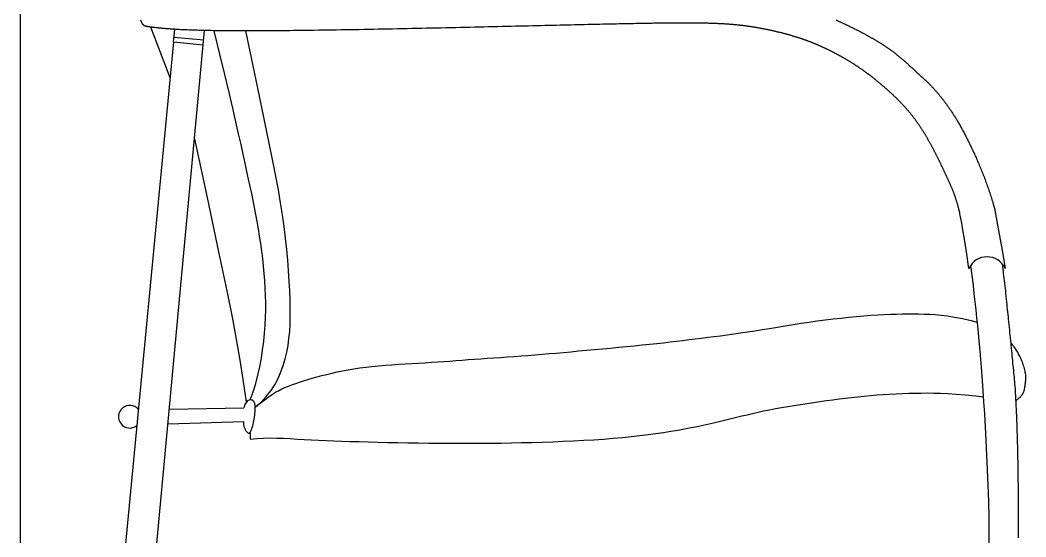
# Model space of a CAD drawing. Header units: millimetres. Extents: x -17017 to 2697, y 1903 to 18260.
# Drawn here: x -16976.7419 to -16976.6235, y 18253.0872 to 18253.1481 of the extents above; entities that cross this region are included whole.
import ezdxf

# ---------------------------------------------------------------- set-up
doc = ezdxf.new("R2010")
doc.units = ezdxf.units.MM
doc.layers.add('55', color=7, linetype='Continuous')
doc.layers.add('OP-MOB-MOVIL', color=8, linetype='Continuous')

# ---------------------------------------------------------------- blocks, each defined once
blk = doc.blocks.new('mesas y sillas de cafeteria')
for p, q in [((49.54799, -14.29232), (49.5487, -14.28488)), ((49.5655, -14.29398), (49.56629, -14.28559))]:
    blk.add_line(p, q)
for points in [[(50.01624, -14.4256), (50.0147, -14.41593), (50.01351, -14.40846), (50.0126, -14.40289), (50.01194, -14.39891), (50.01147, -14.39621), (50.01115, -14.39447), (50.01094, -14.3934), (50.01077, -14.39268), (50.01063, -14.39206), (50.01049, -14.39147), (50.01035, -14.39092), (50.01022, -14.3904), (50.01009, -14.3899), (50.00996, -14.38942), (50.00984, -14.38896), (50.00972, -14.38852), (50.00959, -14.38807), (50.00947, -14.38764), (50.00935, -14.38722), (50.00922, -14.3868), (50.0091, -14.38638), (50.00897, -14.38598), (50.00884, -14.38558), (50.00872, -14.38518), (50.00859, -14.38479), (50.00846, -14.38441), (50.00834, -14.38403), (50.00821, -14.38366), (50.00808, -14.38329), (50.00795, -14.38293), (50.00782, -14.38257), (50.00769, -14.38222), (50.00757, -14.38187), (50.00744, -14.38152), (50.0073, -14.38118), (50.00717, -14.38084), (50.00704, -14.3805), (50.00691, -14.38017), (50.00678, -14.37984), (50.00665, -14.37952), (50.00651, -14.37919), (50.00638, -14.37887), (50.00625, -14.37855), (50.00611, -14.37823), (50.00598, -14.37792), (50.00584, -14.3776), (50.00571, -14.37729), (50.00557, -14.37698), (50.00544, -14.37666), (50.0053, -14.37635), (50.00516, -14.37604), (50.00502, -14.37573), (50.00489, -14.37542), (50.00475, -14.37511), (50.00461, -14.3748), (50.00447, -14.37449), (50.00433, -14.37418), (50.00419, -14.37387), (50.00405, -14.37356), (50.00391, -14.37325), (50.00376, -14.37294), (50.00362, -14.37262), (50.00348, -14.37231), (50.00334, -14.372), (50.00319, -14.37168), (50.00305, -14.37137), (50.0029, -14.37105), (50.00276, -14.37073), (50.00261, -14.37042), (50.00247, -14.3701), (50.00232, -14.36978), (50.00217, -14.36946), (50.00202, -14.36914), (50.00188, -14.36882), (50.00173, -14.3685), (50.00158, -14.36818), (50.00143, -14.36786), (50.00128, -14.36754), (50.00113, -14.36722), (50.00097, -14.3669), (50.00082, -14.36657), (50.00067, -14.36625), (50.00052, -14.36593), (50.00036, -14.3656), (50.00021, -14.36528), (50.00006, -14.36495), (49.9999, -14.36463), (49.99974, -14.36431), (49.99959, -14.36398), (49.99943, -14.36366), (49.99927, -14.36333), (49.99912, -14.363), (49.99896, -14.36268), (49.9988, -14.36235), (49.99864, -14.36203), (49.99848, -14.3617), (49.99832, -14.36137), (49.99816, -14.36105), (49.99799, -14.36072), (49.99783, -14.36039), (49.99767, -14.36007), (49.9975, -14.35974), (49.99734, -14.35941), (49.99718, -14.35909), (49.99701, -14.35876), (49.99684, -14.35843), (49.99668, -14.35811), (49.99651, -14.35778), (49.99634, -14.35745), (49.99617, -14.35713), (49.99601, -14.3568), (49.99584, -14.35648), (49.99567, -14.35615), (49.99549, -14.35582), (49.99532, -14.3555), (49.99515, -14.35517), (49.99498, -14.35485), (49.9948, -14.35452), (49.99463, -14.3542), (49.99446, -14.35387), (49.99428, -14.35355), (49.99411, -14.35322), (49.99393, -14.3529), (49.99375, -14.35258), (49.99357, -14.35225), (49.99339, -14.35193), (49.99322, -14.35161), (49.99304, -14.35129), (49.99285, -14.35096), (49.99267, -14.35064), (49.99249, -14.35032), (49.99231, -14.35), (49.99212, -14.34968), (49.99194, -14.34936), (49.99176, -14.34904), (49.99157, -14.34872), (49.99138, -14.3484), (49.9912, -14.34808), (49.99101, -14.34777), (49.99082, -14.34745), (49.99063, -14.34713), (49.99044, -14.34682), (49.99025, -14.3465), (49.99005, -14.34619), (49.98986, -14.34587), (49.98967, -14.34556), (49.98947, -14.34524), (49.98927, -14.34493), (49.98908, -14.34462), (49.98888, -14.3443), (49.98868, -14.34399), (49.98848, -14.34368), (49.98828, -14.34337), (49.98808, -14.34306), (49.98788, -14.34275), (49.98767, -14.34244), (49.98747, -14.34214), (49.98726, -14.34183), (49.98706, -14.34152), (49.98685, -14.34122), (49.98664, -14.34091), (49.98643, -14.34061), (49.98622, -14.3403), (49.98601, -14.34), (49.9858, -14.3397), (49.98558, -14.3394), (49.98537, -14.3391), (49.98515, -14.3388), (49.98494, -14.3385), (49.98472, -14.3382), (49.9845, -14.3379), (49.98428, -14.33761), (49.98406, -14.33731), (49.98384, -14.33701), (49.98361, -14.33672), (49.98339, -14.33643), (49.98316, -14.33613), (49.98294, -14.33584), (49.98271, -14.33555), (49.98248, -14.33526), (49.98225, -14.33497), (49.98202, -14.33468), (49.98178, -14.3344), (49.98155, -14.33411), (49.98131, -14.33383), (49.98108, -14.33354), (49.98084, -14.33326), (49.9806, -14.33298), (49.98036, -14.33269), (49.98012, -14.33241), (49.97988, -14.33213), (49.97964, -14.33186), (49.97939, -14.33158), (49.97915, -14.3313), (49.9789, -14.33103), (49.97865, -14.33075), (49.9784, -14.33048), (49.97816, -14.3302), (49.97791, -14.32993), (49.97766, -14.32966), (49.9774, -14.32939), (49.97715, -14.32912), (49.9769, -14.32886), (49.97665, -14.32859), (49.97639, -14.32832), (49.97614, -14.32806), (49.97588, -14.32779), (49.97563, -14.32753), (49.97537, -14.32727), (49.97511, -14.32701), (49.97485, -14.32675), (49.9746, -14.32649), (49.97434, -14.32623), (49.97408, -14.32598), (49.97382, -14.32572), (49.97356, -14.32547), (49.9733, -14.32521), (49.97304, -14.32496), (49.97278, -14.32471), (49.97252, -14.32446), (49.97225, -14.32421), (49.97199, -14.32396), (49.97173, -14.32371), (49.97147, -14.32347), (49.97121, -14.32322), (49.97094, -14.32298), (49.97068, -14.32273), (49.97042, -14.32249), (49.97016, -14.32225), (49.96989, -14.32201), (49.96963, -14.32177), (49.96937, -14.32154), (49.96911, -14.3213), (49.96884, -14.32106), (49.96858, -14.32083), (49.96832, -14.32059), (49.96806, -14.32036), (49.9678, -14.32013), (49.96753, -14.3199), (49.96727, -14.31967), (49.96701, -14.31944), (49.96675, -14.31922), (49.96649, -14.31899), (49.96623, -14.31877), (49.96597, -14.31854), (49.96571, -14.31832), (49.96546, -14.3181), (49.9652, -14.31788), (49.96494, -14.31766), (49.96468, -14.31744), (49.96443, -14.31722), (49.96417, -14.31701), (49.96391, -14.31679), (49.96366, -14.31658), (49.9634, -14.31637), (49.96315, -14.31616), (49.96289, -14.31594), (49.96264, -14.31574), (49.96239, -14.31553), (49.96213, -14.31532), (49.96188, -14.31511), (49.96163, -14.31491), (49.96137, -14.3147), (49.96112, -14.3145), (49.96087, -14.31429), (49.96062, -14.31409), (49.96036, -14.31389), (49.96011, -14.31369), (49.95986, -14.31349), (49.95961, -14.31329), (49.95936, -14.3131), (49.95911, -14.3129), (49.95885, -14.3127), (49.9586, -14.31251), (49.95835, -14.31232), (49.9581, -14.31212), (49.95785, -14.31193), (49.9576, -14.31174), (49.95735, -14.31155), (49.95709, -14.31136), (49.95684, -14.31117), (49.95659, -14.31098), (49.95634, -14.31079), (49.95609, -14.3106), (49.95583, -14.31042), (49.95558, -14.31023), (49.95533, -14.31005), (49.95508, -14.30986), (49.95482, -14.30968), (49.95457, -14.3095), (49.95432, -14.30932), (49.95406, -14.30913), (49.95381, -14.30895), (49.95355, -14.30877), (49.9533, -14.30859), (49.95304, -14.30841), (49.95278, -14.30824), (49.95253, -14.30806), (49.95227, -14.30788), (49.95201, -14.3077), (49.95176, -14.30753), (49.9515, -14.30735), (49.95124, -14.30718), (49.95098, -14.307), (49.95072, -14.30683), (49.95046, -14.30665), (49.9502, -14.30648), (49.94993, -14.30631), (49.94967, -14.30614), (49.94941, -14.30596), (49.94914, -14.30579), (49.94888, -14.30562), (49.94861, -14.30545), (49.94835, -14.30528), (49.94808, -14.30511), (49.94781, -14.30494), (49.94754, -14.30477), (49.94728, -14.30461), (49.94701, -14.30444), (49.94674, -14.30427), (49.94647, -14.3041), (49.94619, -14.30394), (49.94592, -14.30377), (49.94565, -14.30361), (49.94538, -14.30344), (49.9451, -14.30328), (49.94483, -14.30311), (49.94455, -14.30295), (49.94428, -14.30279), (49.944, -14.30262), (49.94373, -14.30246), (49.94345, -14.3023), (49.94317, -14.30214), (49.9429, -14.30198), (49.94262, -14.30182), (49.94234, -14.30166), (49.94206, -14.3015), (49.94178, -14.30135), (49.9415, -14.30119), (49.94122, -14.30103), (49.94094, -14.30087), (49.94066, -14.30072), (49.94038, -14.30056), (49.9401, -14.30041), (49.93982, -14.30026), (49.93954, -14.3001), (49.93926, -14.29995), (49.93898, -14.2998), (49.93869, -14.29965), (49.93841, -14.2995), (49.93813, -14.29935), (49.93785, -14.2992), (49.93756, -14.29905), (49.93728, -14.2989), (49.937, -14.29875), (49.93671, -14.2986), (49.93643, -14.29846), (49.93615, -14.29831), (49.93586, -14.29817), (49.93558, -14.29802), (49.9353, -14.29788), (49.93501, -14.29774), (49.93473, -14.2976), (49.93445, -14.29746), (49.93416, -14.29731), (49.93388, -14.29717), (49.9336, -14.29704), (49.93331, -14.2969), (49.93303, -14.29676), (49.93275, -14.29662), (49.93246, -14.29649), (49.93218, -14.29635), (49.9319, -14.29622), (49.93162, -14.29608), (49.93133, -14.29595), (49.93105, -14.29582), (49.93077, -14.29569), (49.93049, -14.29556), (49.9302, -14.29543), (49.92992, -14.2953), (49.92964, -14.29517), (49.92936, -14.29504), (49.92908, -14.29492), (49.92879, -14.29479), (49.92851, -14.29466), (49.92823, -14.29454), (49.92795, -14.29442), (49.92766, -14.29429), (49.92738, -14.29417), (49.9271, -14.29405), (49.92681, -14.29393), (49.92653, -14.29381), (49.92625, -14.29369), (49.92596, -14.29357), (49.92568, -14.29345), (49.92539, -14.29333), (49.9251, -14.29321), (49.92482, -14.2931), (49.92453, -14.29298), (49.92424, -14.29286), (49.92395, -14.29275), (49.92366, -14.29263), (49.92337, -14.29252), (49.92308, -14.29241), (49.92279, -14.29229), (49.9225, -14.29218), (49.92221, -14.29207), (49.92191, -14.29196), (49.92162, -14.29185), (49.92132, -14.29174), (49.92102, -14.29163), (49.92072, -14.29152), (49.92042, -14.29141), (49.92012, -14.2913), (49.91982, -14.29119), (49.91952, -14.29108), (49.91921, -14.29097), (49.91891, -14.29087), (49.9186, -14.29076), (49.91829, -14.29065), (49.91798, -14.29055), (49.91767, -14.29044), (49.91736, -14.29034), (49.91704, -14.29023), (49.91673, -14.29013), (49.91641, -14.29003), (49.91609, -14.28992), (49.91577, -14.28982), (49.91545, -14.28971), (49.91512, -14.28961), (49.91479, -14.28951), (49.91447, -14.28941), (49.91414, -14.2893), (49.9138, -14.2892), (49.91347, -14.2891), (49.91314, -14.289), (49.9128, -14.2889), (49.91246, -14.2888), (49.91212, -14.2887), (49.91177, -14.2886), (49.91143, -14.2885), (49.91108, -14.2884), (49.91073, -14.2883), (49.91038, -14.2882), (49.91002, -14.2881), (49.90967, -14.288), (49.90931, -14.2879), (49.90895, -14.2878), (49.90859, -14.2877), (49.90823, -14.2876), (49.90786, -14.28751), (49.90749, -14.28741), (49.90712, -14.28731), (49.90675, -14.28722), (49.90638, -14.28712), (49.90601, -14.28702), (49.90563, -14.28693), (49.90525, -14.28683), (49.90487, -14.28674), (49.90449, -14.28664), (49.90411, -14.28655), (49.90373, -14.28646), (49.90334, -14.28637), (49.90295, -14.28627), (49.90257, -14.28618), (49.90218, -14.28609), (49.90178, -14.286), (49.90139, -14.28591), (49.901, -14.28582), (49.9006, -14.28573), (49.9002, -14.28564), (49.89981, -14.28555), (49.89941, -14.28547), (49.89901, -14.28538), (49.89861, -14.2853), (49.8982, -14.28521), (49.8978, -14.28513), (49.89739, -14.28504), (49.89699, -14.28496), (49.89658, -14.28488), (49.89617, -14.28479), (49.89576, -14.28471), (49.89535, -14.28463), (49.89494, -14.28455), (49.89453, -14.28448), (49.89412, -14.2844), (49.8937, -14.28432), (49.89329, -14.28424), (49.89287, -14.28417), (49.89246, -14.2841), (49.89204, -14.28402), (49.89162, -14.28395), (49.8912, -14.28388), (49.89078, -14.28381), (49.89036, -14.28374), (49.88994, -14.28367), (49.88952, -14.2836), (49.8891, -14.28353), (49.88868, -14.28347), (49.88826, -14.2834), (49.88783, -14.28334), (49.88741, -14.28327), (49.88699, -14.28321), (49.88656, -14.28315), (49.88614, -14.28309), (49.88571, -14.28303), (49.88529, -14.28297), (49.88486, -14.28292), (49.88443, -14.28286), (49.884, -14.28281), (49.88357, -14.28275), (49.88314, -14.2827), (49.88271, -14.28265), (49.88228, -14.2826), (49.88184, -14.28255), (49.8814, -14.2825), (49.88097, -14.28245), (49.88053, -14.2824), (49.88009, -14.28236), (49.87964, -14.28231), (49.8792, -14.28227), (49.87875, -14.28223), (49.8783, -14.28218), (49.87785, -14.28214), (49.87739, -14.2821), (49.87694, -14.28206), (49.87648, -14.28203), (49.87602, -14.28199), (49.87555, -14.28195), (49.87508, -14.28192), (49.87461, -14.28188), (49.87414, -14.28185), (49.87366, -14.28182), (49.87318, -14.28178), (49.8727, -14.28175), (49.87221, -14.28172), (49.87172, -14.28169), (49.87122, -14.28167), (49.87073, -14.28164), (49.87022, -14.28161), (49.86972, -14.28159), (49.8692, -14.28156), (49.86869, -14.28154), (49.86817, -14.28151), (49.86765, -14.28149), (49.86712, -14.28147), (49.86658, -14.28145), (49.86605, -14.28143), (49.8655, -14.28141), (49.86495, -14.28139), (49.8644, -14.28137), (49.86384, -14.28136), (49.86328, -14.28134), (49.86271, -14.28132), (49.86214, -14.28131), (49.86156, -14.28129), (49.86097, -14.28128), (49.86038, -14.28127), (49.85978, -14.28126), (49.85918, -14.28125), (49.85857, -14.28124), (49.85795, -14.28123), (49.85733, -14.28122), (49.8567, -14.28121), (49.85606, -14.2812), (49.85542, -14.2812), (49.85477, -14.28119), (49.85411, -14.28118), (49.85345, -14.28118), (49.85277, -14.28118), (49.85209, -14.28117), (49.8514, -14.28117), (49.8507, -14.28117), (49.84999, -14.28117), (49.84927, -14.28117), (49.84854, -14.28117), (49.8478, -14.28117), (49.84704, -14.28117), (49.84627, -14.28117), (49.84549, -14.28117), (49.8447, -14.28118), (49.84389, -14.28118), (49.84307, -14.28119), (49.84223, -14.28119), (49.84138, -14.2812), (49.84051, -14.28121), (49.83962, -14.28122), (49.83872, -14.28123), (49.83779, -14.28124), (49.83685, -14.28125), (49.83589, -14.28126), (49.83492, -14.28127), (49.83392, -14.28129), (49.8329, -14.2813), (49.83185, -14.28132), (49.83079, -14.28133), (49.82971, -14.28135), (49.8286, -14.28137), (49.82747, -14.28139), (49.82631, -14.28141), (49.82513, -14.28143), (49.82392, -14.28145), (49.82269, -14.28147), (49.82143, -14.28149), (49.82015, -14.28152), (49.81884, -14.28154), (49.8175, -14.28157), (49.81613, -14.28159), (49.81474, -14.28162), (49.81331, -14.28165), (49.81185, -14.28168), (49.81037, -14.28171), (49.80885, -14.28174), (49.8073, -14.28178), (49.80572, -14.28181), (49.8041, -14.28184), (49.80245, -14.28188), (49.80077, -14.28192), (49.79905, -14.28195), (49.7973, -14.28199), (49.79552, -14.28203), (49.79369, -14.28207), (49.79183, -14.28211), (49.78994, -14.28216), (49.788, -14.2822), (49.78603, -14.28225), (49.78402, -14.28229), (49.78197, -14.28234), (49.77988, -14.28239), (49.77775, -14.28244), (49.77559, -14.28249), (49.77338, -14.28254), (49.77114, -14.28259), (49.76885, -14.28264), (49.76653, -14.2827), (49.76417, -14.28275), (49.76178, -14.28281), (49.75935, -14.28286), (49.75689, -14.28292), (49.7544, -14.28298), (49.75188, -14.28304), (49.74932, -14.2831), (49.74674, -14.28316), (49.74413, -14.28322), (49.7415, -14.28328), (49.73884, -14.28334), (49.73616, -14.2834), (49.73346, -14.28346), (49.73073, -14.28353), (49.72799, -14.28359), (49.72523, -14.28365), (49.72246, -14.28371), (49.71967, -14.28378), (49.71686, -14.28384), (49.71405, -14.2839), (49.71122, -14.28397), (49.70839, -14.28403), (49.70555, -14.28409), (49.7027, -14.28415), (49.69984, -14.28421), (49.69698, -14.28428), (49.69413, -14.28434), (49.69126, -14.2844), (49.6884, -14.28446), (49.68555, -14.28452), (49.68269, -14.28457), (49.67984, -14.28463), (49.677, -14.28469), (49.67416, -14.28475), (49.67133, -14.2848), (49.66851, -14.28486), (49.66571, -14.28491), (49.66291, -14.28496), (49.66013, -14.28501), (49.65737, -14.28507), (49.65462, -14.28511), (49.65189, -14.28516), (49.64919, -14.28521), (49.6465, -14.28525), (49.64383, -14.2853), (49.64119, -14.28534), (49.63858, -14.28538), (49.63599, -14.28542), (49.63343, -14.28546), (49.63089, -14.2855), (49.62839, -14.28553), (49.62592, -14.28556), (49.62349, -14.2856), (49.62109, -14.28563), (49.61872, -14.28565), (49.6164, -14.28568), (49.61411, -14.2857), (49.61186, -14.28572), (49.60965, -14.28574), (49.60748, -14.28576), (49.60535, -14.28578), (49.60327, -14.28579), (49.60123, -14.2858), (49.59923, -14.28581), (49.59727, -14.28582), (49.59536, -14.28582), (49.59349, -14.28582), (49.59166, -14.28582), (49.58988, -14.28582), (49.58813, -14.28582), (49.58642, -14.28582), (49.58476, -14.28581), (49.58313, -14.2858), (49.58155, -14.28579), (49.58, -14.28578), (49.57849, -14.28576), (49.57702, -14.28575), (49.57558, -14.28573), (49.57418, -14.28571), (49.57282, -14.2857), (49.57149, -14.28567), (49.5702, -14.28565), (49.56894, -14.28563), (49.56771, -14.2856), (49.56652, -14.28558), (49.56535, -14.28555), (49.56422, -14.28552), (49.56312, -14.28549), (49.56206, -14.28546), (49.56102, -14.28543), (49.56001, -14.2854), (49.55903, -14.28537), (49.55808, -14.28533), (49.55715, -14.2853), (49.55625, -14.28526), (49.55538, -14.28522), (49.55454, -14.28519), (49.55372, -14.28515), (49.55292, -14.28511), (49.55215, -14.28507), (49.55141, -14.28503), (49.55068, -14.285), (49.54998, -14.28496), (49.5493, -14.28492), (49.54864, -14.28487), (49.54801, -14.28483), (49.54739, -14.28479), (49.54679, -14.28475), (49.54622, -14.28471), (49.54566, -14.28467), (49.54511, -14.28463), (49.54459, -14.28459), (49.54408, -14.28455), (49.54359, -14.28451), (49.54312, -14.28447), (49.54266, -14.28443), (49.54221, -14.28439), (49.54178, -14.28435), (49.54136, -14.28431), (49.54096, -14.28427), (49.54056, -14.28423), (49.54018, -14.28419), (49.53981, -14.28415), (49.53946, -14.28412), (49.53911, -14.28408), (49.53877, -14.28404), (49.53844, -14.28401), (49.53812, -14.28397), (49.53782, -14.28394), (49.53752, -14.28391), (49.53722, -14.28387), (49.53694, -14.28384), (49.53667, -14.28381), (49.5364, -14.28378), (49.53615, -14.28375), (49.5359, -14.28372), (49.53565, -14.28369), (49.53542, -14.28366), (49.53519, -14.28363), (49.53498, -14.2836), (49.53476, -14.28357), (49.53456, -14.28355), (49.53436, -14.28352), (49.53417, -14.28349), (49.53399, -14.28347), (49.53381, -14.28344), (49.53364, -14.28341), (49.53347, -14.28339), (49.53332, -14.28336), (49.53316, -14.28334), (49.53302, -14.28331), (49.53287, -14.28329), (49.53274, -14.28326), (49.53261, -14.28324), (49.53248, -14.28322), (49.53236, -14.28319), (49.53225, -14.28317), (49.53214, -14.28314), (49.53203, -14.28312), (49.53193, -14.2831), (49.53184, -14.28307), (49.53174, -14.28305), (49.53166, -14.28303), (49.53157, -14.283), (49.53149, -14.28298), (49.53141, -14.28295), (49.53134, -14.28293), (49.53127, -14.28291), (49.5312, -14.28288), (49.53114, -14.28286), (49.53108, -14.28283), (49.53102, -14.28281), (49.53097, -14.28278), (49.53092, -14.28276), (49.53087, -14.28273), (49.53082, -14.28271), (49.53077, -14.28268), (49.53073, -14.28266), (49.53069, -14.28263), (49.53065, -14.2826), (49.53061, -14.28258), (49.53057, -14.28255), (49.53053, -14.28252), (49.5305, -14.28249), (49.53046, -14.28247), (49.53043, -14.28244), (49.5304, -14.28241), (49.53037, -14.28238), (49.53034, -14.28235), (49.53031, -14.28232), (49.53028, -14.28228), (49.53025, -14.28225), (49.53022, -14.28222), (49.53019, -14.28219), (49.53016, -14.28215), (49.53013, -14.28212), (49.5301, -14.28209), (49.53007, -14.28205), (49.53004, -14.28202), (49.53002, -14.28198), (49.52999, -14.28195), (49.52996, -14.28191), (49.52994, -14.28187), (49.52991, -14.28184), (49.52988, -14.2818), (49.52986, -14.28176), (49.52983, -14.28172), (49.5298, -14.28168), (49.52978, -14.28164), (49.52975, -14.28161), (49.52973, -14.28157), (49.5297, -14.28153), (49.52968, -14.28149), (49.52965, -14.28145), (49.52963, -14.28141), (49.52961, -14.28136), (49.52958, -14.28132), (49.52956, -14.28128), (49.52954, -14.28124), (49.52951, -14.2812), (49.52949, -14.28116), (49.52947, -14.28111), (49.52945, -14.28107), (49.52942, -14.28103), (49.5294, -14.28099), (49.52938, -14.28094), (49.52936, -14.2809), (49.52934, -14.28086), (49.52932, -14.28081), (49.5293, -14.28077), (49.52928, -14.28073), (49.52926, -14.28068), (49.52924, -14.28064), (49.52922, -14.28059), (49.5292, -14.28055), (49.52918, -14.28051), (49.52916, -14.28046), (49.52914, -14.28042), (49.52912, -14.28037), (49.52911, -14.28033), (49.52909, -14.28028), (49.52907, -14.28024), (49.52905, -14.28019), (49.52904, -14.28015), (49.52902, -14.28011), (49.529, -14.28006), (49.52899, -14.28002), (49.52897, -14.27997), (49.52896, -14.27993), (49.52894, -14.27988), (49.52892, -14.27984), (49.52891, -14.2798), (49.5289, -14.27975), (49.52888, -14.27971), (49.52887, -14.27966), (49.52885, -14.27962), (49.52884, -14.27958), (49.52883, -14.27953), (49.52881, -14.27949), (49.5288, -14.27945)], [(49.93808, -14.27941), (49.93843, -14.27957), (49.93879, -14.27972), (49.93914, -14.27988), (49.93949, -14.28004), (49.93985, -14.2802), (49.9402, -14.28036), (49.94055, -14.28052), (49.9409, -14.28069), (49.94125, -14.28085), (49.94161, -14.28101), (49.94196, -14.28118), (49.94231, -14.28134), (49.94266, -14.2815), (49.94301, -14.28167), (49.94336, -14.28184), (49.94371, -14.282), (49.94406, -14.28217), (49.94441, -14.28234), (49.94475, -14.2825), (49.9451, -14.28267), (49.94545, -14.28284), (49.9458, -14.28301), (49.94615, -14.28318), (49.94649, -14.28335), (49.94684, -14.28352), (49.94719, -14.2837), (49.94753, -14.28387), (49.94788, -14.28404), (49.94823, -14.28421), (49.94857, -14.28439), (49.94892, -14.28456), (49.94926, -14.28474), (49.94961, -14.28491), (49.94995, -14.28509), (49.95029, -14.28526), (49.95064, -14.28544), (49.95098, -14.28561), (49.95132, -14.28579), (49.95167, -14.28597), (49.95201, -14.28615), (49.95235, -14.28632), (49.95269, -14.2865), (49.95303, -14.28668), (49.95337, -14.28686), (49.95371, -14.28704), (49.95405, -14.28722), (49.95439, -14.2874), (49.95473, -14.28758), (49.95506, -14.28776), (49.9554, -14.28795), (49.95574, -14.28813), (49.95607, -14.28831), (49.9564, -14.28849), (49.95674, -14.28868), (49.95707, -14.28886), (49.9574, -14.28905), (49.95773, -14.28923), (49.95806, -14.28942), (49.95839, -14.2896), (49.95872, -14.28979), (49.95905, -14.28998), (49.95938, -14.29016), (49.9597, -14.29035), (49.96003, -14.29054), (49.96035, -14.29072), (49.96068, -14.29091), (49.961, -14.2911), (49.96132, -14.29129), (49.96164, -14.29148), (49.96196, -14.29167), (49.96227, -14.29186), (49.96259, -14.29205), (49.9629, -14.29224), (49.96322, -14.29244), (49.96353, -14.29263), (49.96384, -14.29282), (49.96415, -14.29301), (49.96446, -14.29321), (49.96477, -14.2934), (49.96507, -14.29359), (49.96538, -14.29379), (49.96568, -14.29398), (49.96598, -14.29418), (49.96628, -14.29438), (49.96658, -14.29457), (49.96688, -14.29477), (49.96717, -14.29496), (49.96747, -14.29516), (49.96776, -14.29536), (49.96805, -14.29556), (49.96834, -14.29576), (49.96863, -14.29596), (49.96891, -14.29615), (49.9692, -14.29635), (49.96948, -14.29655), (49.96976, -14.29675), (49.97004, -14.29696), (49.97032, -14.29716), (49.97059, -14.29736), (49.97087, -14.29756), (49.97114, -14.29776), (49.97141, -14.29796), (49.97168, -14.29817), (49.97195, -14.29837), (49.97221, -14.29857), (49.97248, -14.29878), (49.97274, -14.29898), (49.973, -14.29918), (49.97326, -14.29939), (49.97352, -14.29959), (49.97377, -14.2998), (49.97403, -14.3), (49.97428, -14.3002), (49.97453, -14.30041), (49.97478, -14.30061), (49.97503, -14.30082), (49.97528, -14.30102), (49.97552, -14.30123), (49.97577, -14.30143), (49.97601, -14.30164), (49.97625, -14.30184), (49.97649, -14.30204), (49.97673, -14.30225), (49.97697, -14.30245), (49.9772, -14.30266), (49.97744, -14.30286), (49.97767, -14.30306), (49.9779, -14.30327), (49.97814, -14.30347), (49.97837, -14.30367), (49.97859, -14.30387), (49.97882, -14.30408), (49.97905, -14.30428), (49.97927, -14.30448), (49.9795, -14.30468), (49.97972, -14.30488), (49.97994, -14.30508), (49.98017, -14.30528), (49.98039, -14.30548), (49.9806, -14.30568), (49.98082, -14.30588), (49.98104, -14.30607), (49.98126, -14.30627), (49.98147, -14.30647), (49.98169, -14.30666), (49.9819, -14.30686), (49.98211, -14.30705), (49.98232, -14.30725), (49.98253, -14.30744), (49.98274, -14.30763), (49.98295, -14.30783), (49.98316, -14.30802), (49.98337, -14.30821), (49.98358, -14.3084), (49.98378, -14.30859), (49.98399, -14.30877), (49.98419, -14.30896), (49.9844, -14.30915), (49.9846, -14.30933), (49.9848, -14.30952), (49.985, -14.3097), (49.98521, -14.30989), (49.98541, -14.31007), (49.98561, -14.31025), (49.98581, -14.31043), (49.98601, -14.31061), (49.98621, -14.31079), (49.98641, -14.31097), (49.9866, -14.31115), (49.9868, -14.31133), (49.987, -14.31151), (49.9872, -14.31169), (49.9874, -14.31187), (49.98759, -14.31205), (49.98779, -14.31222), (49.98799, -14.3124), (49.98818, -14.31258), (49.98838, -14.31276), (49.98858, -14.31294), (49.98877, -14.31312), (49.98897, -14.3133), (49.98917, -14.31348), (49.98936, -14.31366), (49.98956, -14.31385), (49.98976, -14.31403), (49.98996, -14.31421), (49.99016, -14.3144), (49.99035, -14.31458), (49.99055, -14.31477), (49.99075, -14.31496), (49.99095, -14.31515), (49.99115, -14.31534), (49.99135, -14.31553), (49.99155, -14.31573), (49.99175, -14.31592), (49.99195, -14.31612), (49.99216, -14.31632), (49.99236, -14.31652), (49.99256, -14.31672), (49.99277, -14.31692), (49.99297, -14.31713), (49.99318, -14.31734), (49.99339, -14.31755), (49.9936, -14.31776), (49.9938, -14.31798), (49.99401, -14.3182), (49.99422, -14.31842), (49.99444, -14.31864), (49.99465, -14.31886), (49.99486, -14.31909), (49.99508, -14.31932), (49.99529, -14.31956), (49.99551, -14.31979), (49.99573, -14.32003), (49.99595, -14.32028), (49.99617, -14.32052), (49.99639, -14.32077), (49.99662, -14.32102), (49.99684, -14.32128), (49.99707, -14.32154), (49.99729, -14.3218), (49.99752, -14.32207), (49.99775, -14.32234), (49.99799, -14.32261), (49.99822, -14.32289), (49.99846, -14.32317), (49.99869, -14.32346), (49.99893, -14.32375), (49.99917, -14.32404), (49.99941, -14.32434), (49.99966, -14.32464), (49.9999, -14.32495), (50.00015, -14.32526), (50.0004, -14.32558), (50.00064, -14.3259), (50.0009, -14.32622), (50.00115, -14.32655), (50.0014, -14.32688), (50.00166, -14.32722), (50.00191, -14.32756), (50.00217, -14.32791), (50.00243, -14.32826), (50.00269, -14.32862), (50.00296, -14.32898), (50.00322, -14.32935), (50.00349, -14.32972), (50.00375, -14.3301), (50.00402, -14.33048), (50.00429, -14.33087), (50.00457, -14.33127), (50.00484, -14.33167), (50.00511, -14.33207), (50.00539, -14.33248), (50.00567, -14.3329), (50.00594, -14.33332), (50.00622, -14.33374), (50.00651, -14.33418), (50.00679, -14.33461), (50.00707, -14.33506), (50.00736, -14.33551), (50.00764, -14.33597), (50.00793, -14.33643), (50.00822, -14.3369), (50.00851, -14.33737), (50.0088, -14.33785), (50.0091, -14.33834), (50.00939, -14.33883), (50.00969, -14.33933), (50.00999, -14.33984), (50.01028, -14.34035), (50.01058, -14.34087), (50.01088, -14.34139), (50.01119, -14.34193), (50.01149, -14.34247), (50.01179, -14.34301), (50.0121, -14.34357), (50.01241, -14.34413), (50.01271, -14.34469), (50.01302, -14.34527), (50.01333, -14.34585), (50.01364, -14.34643), (50.01396, -14.34703), (50.01427, -14.34763), (50.01459, -14.34824), (50.0149, -14.34886), (50.01522, -14.34948), (50.01554, -14.35011), (50.01586, -14.35075), (50.01618, -14.3514), (50.0165, -14.35205), (50.01682, -14.35271), (50.01714, -14.35338), (50.01746, -14.35406), (50.01779, -14.35474), (50.01811, -14.35542), (50.01844, -14.35612), (50.01876, -14.35682), (50.01908, -14.35752), (50.01941, -14.35823), (50.01973, -14.35895), (50.02006, -14.35967), (50.02038, -14.3604), (50.0207, -14.36113), (50.02102, -14.36187), (50.02134, -14.36261), (50.02166, -14.36336), (50.02198, -14.3641), (50.0223, -14.36486), (50.02262, -14.36561), (50.02293, -14.36637), (50.02325, -14.36714), (50.02356, -14.3679), (50.02387, -14.36867), (50.02418, -14.36944), (50.02448, -14.37022), (50.02478, -14.37099), (50.02509, -14.37177), (50.02538, -14.37255), (50.02568, -14.37333), (50.02597, -14.37411), (50.02626, -14.37489), (50.02655, -14.37568), (50.02683, -14.37646), (50.02712, -14.37724), (50.02739, -14.37803), (50.02767, -14.37881), (50.02794, -14.37959), (50.0282, -14.38038), (50.02847, -14.38116), (50.02872, -14.38194), (50.02898, -14.38273), (50.02923, -14.38353), (50.02949, -14.38434), (50.02975, -14.38517), (50.03001, -14.38604), (50.03027, -14.38693), (50.03054, -14.38787), (50.03083, -14.3889), (50.03118, -14.39032), (50.03164, -14.39245), (50.03227, -14.39563), (50.03311, -14.4002), (50.03423, -14.4065), (50.03568, -14.41485), (50.0375, -14.4256)], [(49.54607, -14.31334), (49.53473, -14.28357)], [(49.54827, -14.28939), (49.56578, -14.29104)], [(49.59322, -14.50308), (49.59492, -14.49834), (49.59642, -14.49347), (49.5977, -14.48851), (49.5988, -14.48351), (49.59972, -14.4785), (49.60048, -14.47351), (49.60108, -14.4686), (49.60156, -14.46381), (49.60191, -14.45915), (49.60214, -14.45462), (49.60226, -14.45018), (49.60228, -14.44583), (49.6022, -14.44151), (49.60203, -14.43723), (49.60176, -14.43293), (49.60142, -14.42861), (49.60099, -14.42424), (49.6005, -14.41983), (49.59994, -14.41541), (49.59933, -14.411), (49.59867, -14.40661), (49.59797, -14.40227), (49.59724, -14.398), (49.59648, -14.39381), (49.5957, -14.38971), (49.5949, -14.38566), (49.59406, -14.38158), (49.59318, -14.3774), (49.59224, -14.37306), (49.59124, -14.36849), (49.59017, -14.36363), (49.58901, -14.3584), (49.58776, -14.35271), (49.58636, -14.34642), (49.58476, -14.33933), (49.58291, -14.33127), (49.58074, -14.32205), (49.57822, -14.3115), (49.57527, -14.29944), (49.57186, -14.28569)], [(49.59604, -14.50733), (49.59955, -14.50436), (49.60263, -14.50115), (49.6053, -14.49773), (49.60759, -14.49414), (49.60955, -14.49042), (49.61121, -14.48661), (49.61259, -14.48273), (49.61373, -14.47883), (49.61467, -14.47492), (49.61541, -14.47099), (49.61598, -14.46698), (49.61639, -14.46284), (49.61664, -14.45854), (49.61677, -14.45403), (49.61677, -14.44926), (49.61667, -14.44419), (49.61647, -14.43879), (49.61618, -14.43308), (49.61579, -14.42709), (49.6153, -14.42085), (49.6147, -14.41441), (49.61398, -14.40779), (49.61314, -14.40102), (49.61219, -14.39415), (49.61108, -14.3871), (49.60974, -14.37938), (49.60806, -14.3704), (49.60591, -14.35957), (49.6032, -14.34629), (49.59981, -14.32997), (49.59563, -14.31002), (49.59055, -14.28584)], [(49.54799, -14.29232), (49.48796, -14.92035), (49.50719, -14.92154), (49.5655, -14.29398)], [(49.54799, -14.29232), (49.5655, -14.29398)], [(49.59089, -14.5043), (49.58901, -14.49107), (49.58729, -14.47971), (49.58538, -14.46843), (49.58293, -14.45539), (49.57958, -14.43878), (49.57497, -14.41679), (49.56876, -14.38761), (49.56058, -14.34941)], [(50.01717, -14.42396), (50.01753, -14.4268), (50.01807, -14.43121), (50.01862, -14.4358), (50.01916, -14.44052), (50.01969, -14.4453), (50.02022, -14.45008), (50.02072, -14.45478), (50.02119, -14.45936), (50.02164, -14.46376), (50.02206, -14.46807), (50.02246, -14.47238), (50.02285, -14.47681), (50.02324, -14.48145), (50.02363, -14.48641), (50.02403, -14.49179), (50.02444, -14.49769), (50.02488, -14.50419), (50.02533, -14.51127), (50.02578, -14.51886), (50.02622, -14.52691), (50.02664, -14.53537), (50.02703, -14.54419), (50.02737, -14.5533), (50.02765, -14.56266), (50.02787, -14.57228), (50.02802, -14.58245), (50.02812, -14.59353)], [(50.04548, -14.58425), (50.04547, -14.5823), (50.04547, -14.58041), (50.04546, -14.57858), (50.04546, -14.57681), (50.04545, -14.57509), (50.04545, -14.57341), (50.04544, -14.57177), (50.04543, -14.57017), (50.04543, -14.5686), (50.04542, -14.56705), (50.04541, -14.56553), (50.0454, -14.56402), (50.04539, -14.56254), (50.04538, -14.56106), (50.04537, -14.55961), (50.04536, -14.55816), (50.04534, -14.55673), (50.04533, -14.55532), (50.04532, -14.55391), (50.0453, -14.55251), (50.04529, -14.55112), (50.04527, -14.54974), (50.04526, -14.54837), (50.04524, -14.54701), (50.04522, -14.54565), (50.0452, -14.5443), (50.04518, -14.54296), (50.04516, -14.54163), (50.04514, -14.5403), (50.04512, -14.53898), (50.04509, -14.53766), (50.04507, -14.53635), (50.04504, -14.53505), (50.04501, -14.53375), (50.04498, -14.53245), (50.04495, -14.53116), (50.04492, -14.52987), (50.04489, -14.52858), (50.04485, -14.5273), (50.04482, -14.52602), (50.04478, -14.52474), (50.04474, -14.52347), (50.0447, -14.52219), (50.04466, -14.52092), (50.04462, -14.51965), (50.04457, -14.51837), (50.04453, -14.5171), (50.04448, -14.51583), (50.04443, -14.51455), (50.04438, -14.51328), (50.04433, -14.512), (50.04427, -14.51072), (50.04422, -14.50944), (50.04416, -14.50815), (50.0441, -14.50687), (50.04404, -14.50558), (50.04397, -14.50428), (50.04391, -14.50299), (50.04384, -14.50168), (50.04377, -14.50038), (50.04369, -14.49906), (50.04361, -14.49775), (50.04353, -14.49642), (50.04343, -14.49509), (50.04333, -14.49376), (50.04322, -14.49241), (50.0431, -14.49106), (50.04297, -14.4897), (50.04284, -14.48834), (50.0427, -14.48696), (50.04256, -14.48558), (50.04241, -14.48418), (50.04227, -14.48278), (50.04212, -14.48137), (50.04198, -14.47994), (50.04184, -14.47851), (50.04171, -14.47706), (50.04157, -14.47559), (50.04143, -14.47412), (50.04129, -14.47262), (50.04114, -14.4711), (50.041, -14.46957), (50.04084, -14.46801), (50.04068, -14.46644), (50.04052, -14.46487), (50.04036, -14.46329), (50.0402, -14.46171), (50.04004, -14.46015), (50.03987, -14.45861), (50.03972, -14.4571), (50.03956, -14.45561), (50.03941, -14.45415), (50.03926, -14.4527), (50.0391, -14.45126), (50.03895, -14.44981), (50.0388, -14.44835), (50.03865, -14.44687), (50.0385, -14.44536), (50.03834, -14.44381), (50.03818, -14.44223), (50.03802, -14.44064), (50.03786, -14.43905), (50.03769, -14.43746), (50.03752, -14.4359), (50.03735, -14.43437), (50.03718, -14.43288), (50.03701, -14.43145), (50.03684, -14.43007), (50.03666, -14.42873), (50.03648, -14.42741), (50.0363, -14.42611), (50.03588, -14.42305)], [(49.5971, -14.50643), (49.59987, -14.50436), (49.60205, -14.50274), (49.60373, -14.5015), (49.60501, -14.50056), (49.606, -14.49986), (49.60678, -14.49934), (49.60746, -14.49891), (49.60814, -14.49851), (49.6089, -14.49809), (49.60976, -14.49763), (49.61075, -14.49713), (49.61187, -14.4966), (49.61314, -14.49602), (49.61458, -14.49542), (49.61619, -14.49477), (49.61799, -14.49409), (49.62, -14.49338), (49.62219, -14.49263), (49.62455, -14.49187), (49.62707, -14.4911), (49.62972, -14.49032), (49.63249, -14.48954), (49.63536, -14.48878), (49.6383, -14.48803), (49.64132, -14.48731), (49.64441, -14.48663), (49.64758, -14.48597), (49.65083, -14.48536), (49.65418, -14.48478), (49.65762, -14.48425), (49.66118, -14.48377), (49.66484, -14.48334), (49.66862, -14.48296), (49.6725, -14.48263), (49.67644, -14.48234), (49.68041, -14.48208), (49.6844, -14.48184), (49.68836, -14.48161), (49.69228, -14.48139), (49.69612, -14.48117), (49.69986, -14.48093), (49.70353, -14.48069), (49.70714, -14.48043), (49.71071, -14.48018), (49.71427, -14.47991), (49.71784, -14.47964), (49.72145, -14.47937), (49.72511, -14.47911), (49.72885, -14.47884), (49.73267, -14.47857), (49.73655, -14.4783), (49.74048, -14.47802), (49.74447, -14.47774), (49.7485, -14.47745), (49.75257, -14.47715), (49.75666, -14.47684), (49.76077, -14.47651), (49.76492, -14.47617), (49.7691, -14.47582), (49.77334, -14.47545), (49.77765, -14.47507), (49.78203, -14.47468), (49.78649, -14.47427), (49.79105, -14.47385), (49.79572, -14.47343), (49.80045, -14.47299), (49.80522, -14.47254), (49.80999, -14.47209), (49.81471, -14.47163), (49.81935, -14.47118), (49.82388, -14.47072), (49.82825, -14.47026), (49.83244, -14.46981), (49.83647, -14.46937), (49.84036, -14.46892), (49.84414, -14.46847), (49.84785, -14.46803), (49.8515, -14.46758), (49.85514, -14.46713), (49.85879, -14.46668), (49.86247, -14.46621), (49.8662, -14.46574), (49.86998, -14.46525), (49.87384, -14.46475), (49.87777, -14.46421), (49.88179, -14.46364), (49.88591, -14.46304), (49.89013, -14.46239), (49.89447, -14.4617), (49.89891, -14.46098), (49.90344, -14.46023), (49.90804, -14.45947), (49.9127, -14.45871), (49.9174, -14.45797), (49.92213, -14.45726), (49.92686, -14.45658), (49.93159, -14.45595), (49.9363, -14.45537), (49.94095, -14.45485), (49.94552, -14.45438), (49.94999, -14.45395), (49.95434, -14.45358), (49.95853, -14.45326), (49.96256, -14.453), (49.96639, -14.45278), (49.97005, -14.45262), (49.97357, -14.4525), (49.97696, -14.45243), (49.98026, -14.4524), (49.98349, -14.45242), (49.98667, -14.45246), (49.98983, -14.45255), (49.99302, -14.45267), (49.9963, -14.45287), (49.99978, -14.45318), (50.00355, -14.45365), (50.00771, -14.45431), (50.01236, -14.45521), (50.01758, -14.45639), (50.02088, -14.45723)], [(50.04393, -14.50348), (50.04405, -14.50339), (50.04441, -14.50312), (50.04481, -14.5028), (50.04523, -14.50246), (50.04566, -14.50208), (50.04607, -14.50169), (50.04648, -14.50128), (50.04686, -14.50086), (50.04722, -14.50043), (50.04756, -14.49999), (50.04786, -14.49954), (50.04813, -14.49909), (50.04836, -14.49865), (50.04854, -14.4982), (50.04869, -14.49776), (50.04881, -14.49731), (50.04891, -14.49685), (50.049, -14.49638), (50.04907, -14.4959), (50.04915, -14.4954), (50.04923, -14.49487), (50.04932, -14.49432), (50.04941, -14.49374), (50.04951, -14.49314), (50.0496, -14.49251), (50.04968, -14.49187), (50.04973, -14.4912), (50.04976, -14.49051), (50.04976, -14.48981), (50.04972, -14.48909), (50.04964, -14.48835), (50.04953, -14.48761), (50.0494, -14.48685), (50.04923, -14.48609), (50.04905, -14.48533), (50.04885, -14.48457), (50.04863, -14.48381), (50.04841, -14.48306), (50.04817, -14.48231), (50.04792, -14.48157), (50.04766, -14.48084), (50.04738, -14.48012), (50.0471, -14.47941), (50.0468, -14.47871), (50.04649, -14.47803), (50.04616, -14.47736), (50.04582, -14.4767), (50.04547, -14.47606), (50.04511, -14.47543), (50.04474, -14.4748), (50.04436, -14.47419), (50.04396, -14.47359), (50.04356, -14.473), (50.04315, -14.47241), (50.04275, -14.47184), (50.04235, -14.47129), (50.04196, -14.47078), (50.0416, -14.47031), (50.04128, -14.46988), (50.04099, -14.46951), (50.04099, -14.46951)], [(49.58925, -14.51585), (49.5892, -14.51653), (49.58921, -14.51714), (49.58926, -14.51769), (49.58934, -14.51818), (49.58946, -14.51863), (49.5896, -14.51905), (49.58976, -14.51943), (49.58993, -14.51979), (49.5901, -14.52014), (49.59028, -14.52047), (49.59046, -14.52079), (49.59064, -14.52109), (49.59082, -14.52138), (49.59101, -14.52164), (49.5912, -14.52189), (49.5914, -14.52212), (49.5916, -14.52232), (49.59181, -14.52249), (49.59202, -14.52261), (49.59224, -14.52266), (49.59247, -14.52264), (49.59271, -14.52252), (49.59297, -14.52229), (49.59323, -14.52194), (49.59351, -14.52145), (49.5938, -14.52084), (49.59409, -14.52013), (49.59438, -14.51932), (49.59465, -14.51842), (49.59491, -14.51747), (49.59515, -14.51646), (49.59537, -14.51541), (49.59555, -14.51434), (49.5957, -14.51326), (49.59582, -14.51219), (49.59591, -14.51115), (49.59598, -14.51014), (49.59602, -14.5092), (49.59604, -14.50833), (49.59604, -14.50755), (49.59603, -14.50687), (49.596, -14.50629), (49.59595, -14.5058), (49.59588, -14.50537), (49.5958, -14.50501), (49.5957, -14.5047), (49.59558, -14.50443), (49.59544, -14.50419), (49.59529, -14.50396), (49.59511, -14.50376), (49.59491, -14.50358), (49.59468, -14.50342), (49.59442, -14.50329), (49.59411, -14.50319), (49.59377, -14.50311), (49.59338, -14.50308), (49.59294, -14.50308), (49.59247, -14.50316), (49.59196, -14.50337), (49.59143, -14.50373), (49.59089, -14.5043), (49.59035, -14.50511), (49.58982, -14.50622), (49.58931, -14.50765)], [(49.59306, -14.52624), (49.59702, -14.5258), (49.60095, -14.52555), (49.60487, -14.52547), (49.6088, -14.52552), (49.61274, -14.52566), (49.61673, -14.52588), (49.62077, -14.52613), (49.62488, -14.52638), (49.62909, -14.52662), (49.63339, -14.52683), (49.63783, -14.52702), (49.64241, -14.52719), (49.64715, -14.52736), (49.65208, -14.52751), (49.6572, -14.52765), (49.66255, -14.52779), (49.66813, -14.52793), (49.6739, -14.52806), (49.67984, -14.52819), (49.68591, -14.5283), (49.69206, -14.5284), (49.69825, -14.52849), (49.70446, -14.52856), (49.71064, -14.52861), (49.71676, -14.52863), (49.72282, -14.52863), (49.72885, -14.5286), (49.73486, -14.52855), (49.74086, -14.52847), (49.74687, -14.52837), (49.75291, -14.52824), (49.75898, -14.52808), (49.7651, -14.5279), (49.77124, -14.52769), (49.77737, -14.52745), (49.78347, -14.52717), (49.78949, -14.52686), (49.7954, -14.5265), (49.80119, -14.52611), (49.8068, -14.52567), (49.81223, -14.52519), (49.81745, -14.52467), (49.82249, -14.52411), (49.82734, -14.52351), (49.832, -14.52288), (49.83648, -14.52222), (49.84079, -14.52154), (49.84491, -14.52084), (49.84887, -14.52012), (49.85267, -14.51938), (49.85633, -14.51863), (49.85987, -14.51787), (49.8633, -14.51711), (49.86663, -14.51634), (49.86989, -14.51557), (49.87309, -14.51479), (49.87625, -14.51403), (49.87939, -14.51326), (49.88252, -14.51251), (49.88567, -14.51176), (49.88885, -14.51103), (49.89208, -14.5103), (49.89539, -14.50959), (49.8988, -14.5089), (49.90231, -14.50822), (49.90592, -14.50756), (49.9096, -14.50692), (49.91334, -14.50629), (49.91713, -14.50569), (49.92093, -14.5051), (49.92474, -14.50453), (49.92853, -14.50399), (49.9323, -14.50346), (49.93604, -14.50295), (49.93976, -14.50247), (49.94346, -14.50201), (49.94716, -14.50158), (49.95086, -14.50118), (49.95457, -14.50081), (49.95829, -14.50047), (49.96203, -14.50017), (49.96578, -14.4999), (49.96953, -14.49966), (49.97329, -14.49946), (49.97704, -14.49929), (49.98077, -14.49916), (49.98448, -14.49907), (49.98815, -14.49901), (49.99182, -14.49899), (49.99557, -14.49903), (49.99955, -14.49914), (50.00387, -14.49934), (50.00867, -14.49965), (50.01407, -14.50009), (50.02021, -14.50067), (50.0248, -14.50117)], [(49.54556, -14.50861), (49.58931, -14.50765)], [(49.54477, -14.51708), (49.58925, -14.51585)], [(49.59306, -14.52216), (49.59306, -14.52624)]]:
    blk.add_lwpolyline(points)
for centre, radius, start, end in [((50.02687, -14.43054), 0.01172, 24.90635, 155.09365), ((49.52228, -14.51299), 0.00665, 40.73057, 308.34974)]:
    blk.add_arc(centre, radius, start, end)

msp = doc.modelspace()

# ---------------------------------------------------------------- linework, layer by layer
at = {"layer": '55', "linetype": 'ByBlock'}
msp.add_line((-16976.74192, 18253.21758), (-16976.74192, 18253.01758), dxfattribs=at)

# ---------------------------------------------------------------- block references
at = {"layer": 'OP-MOB-MOVIL', "xscale": 0.2, "yscale": 0.2, "zscale": 0.2}
msp.add_blockref('mesas y sillas de cafeteria', (-16986.63346, 18256.00396), dxfattribs=at)

doc.saveas('drawing.dxf')
